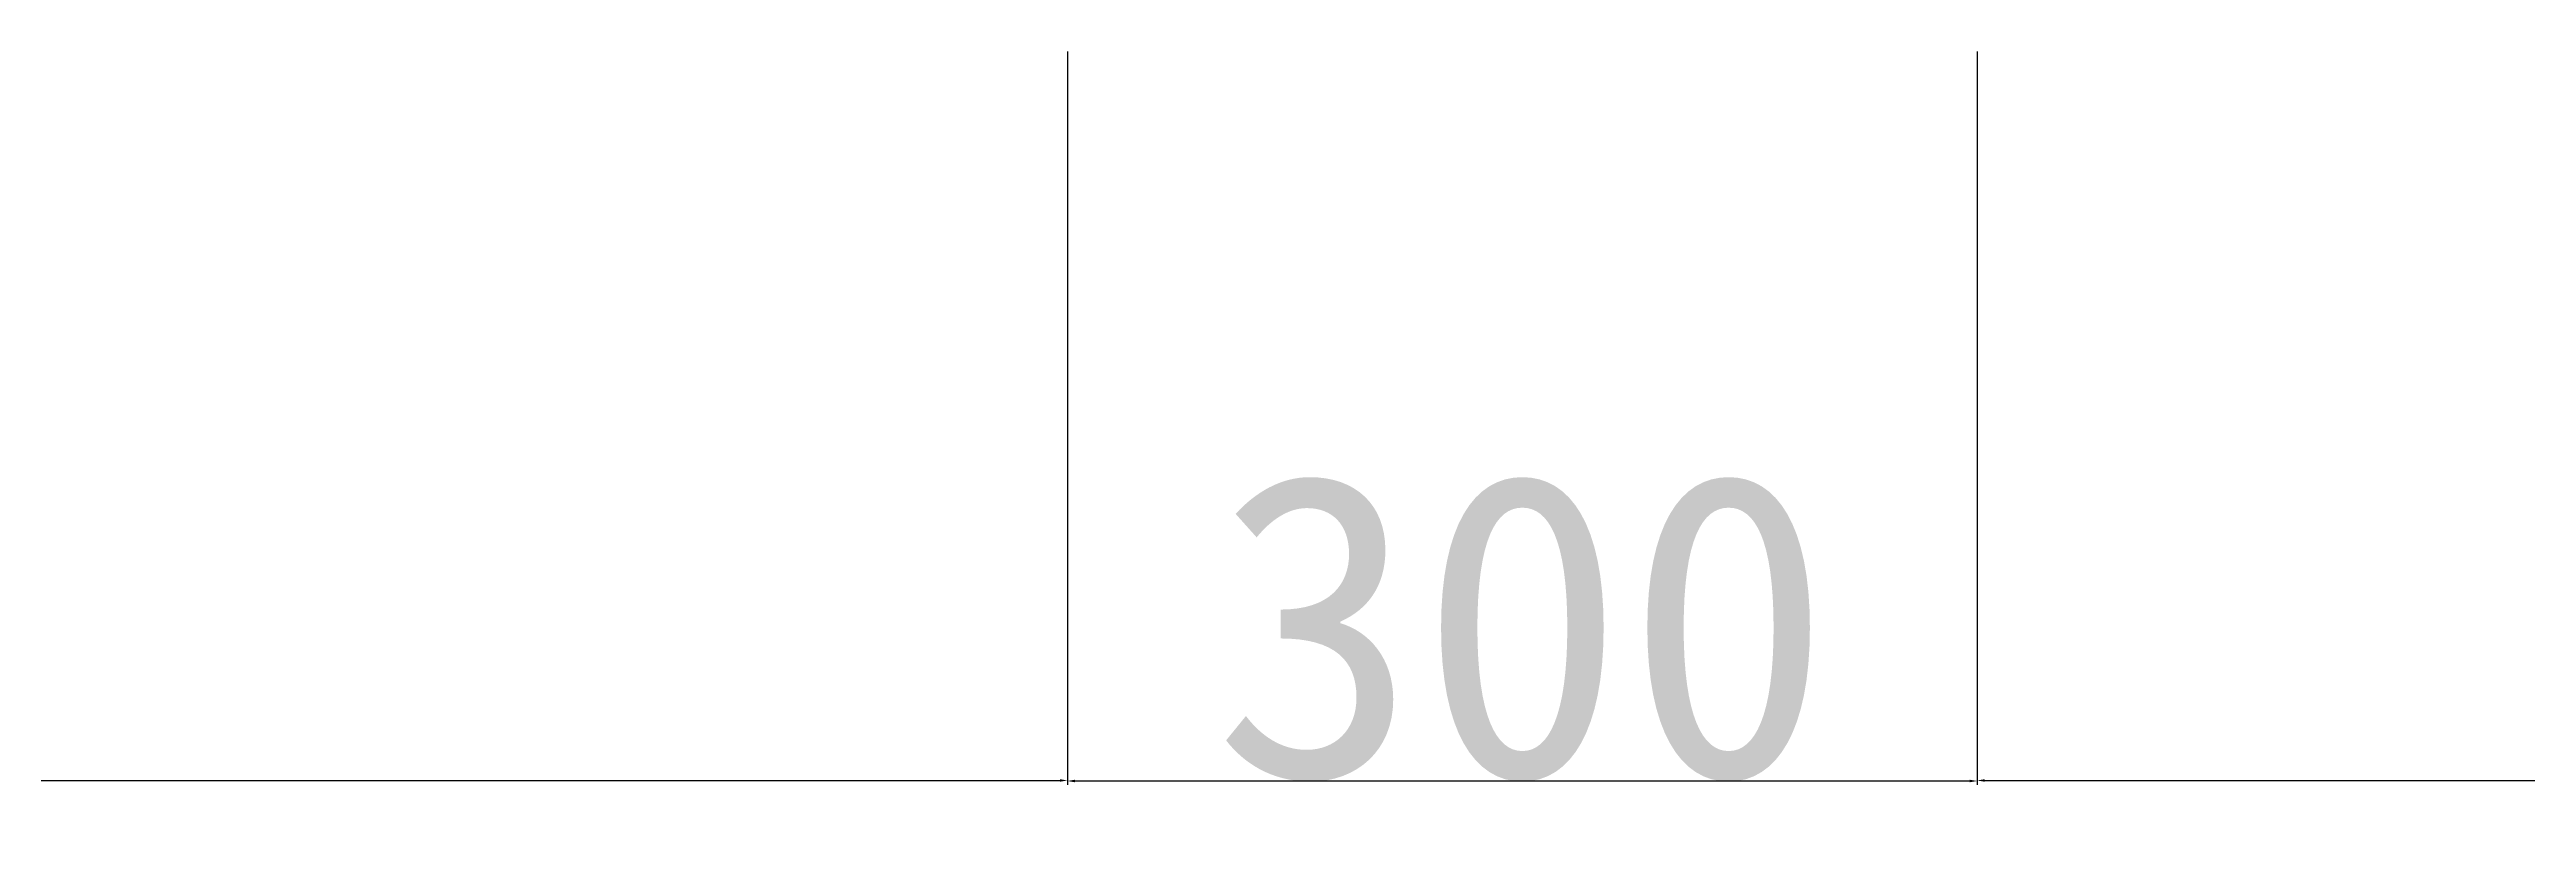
# Model space of a CAD drawing. Extents: x 537 to 24606, y 10245 to 27150.
# Drawn here: x 5345 to 6162, y 24236 to 24492 of the extents above; entities that cross this region are included whole.
import ezdxf

# ---------------------------------------------------------------- set-up
doc = ezdxf.new("R2010")
doc.units = 0
doc.layers.get('DEFPOINTS').update_dxf_attribs({"linetype": 'CONTINUOUS'})
doc.layers.add('标注', color=5, linetype='CONTINUOUS')
doc.styles.get("Standard").update_dxf_attribs({"font": '', "height": 100})
doc.styles.get('STANDARD').set_extended_font_data('KaiTi_GB2312')
doc.dimstyles.new('ISO-25', dxfattribs={"dimtxt": 2.5, "dimasz": 2.5, "dimexe": 1.25, "dimexo": 0.625, "dimtad": 1, "dimtxsty": 'STANDARD', "dimcen": 2.5, "dimazin": 3, "dimtfac": 1, "dimtmove": 0, "dimatfit": 3})

# ---------------------------------------------------------------- blocks, each defined once
blk = doc.blocks.new('*D45')
at = {"layer": 'DEFPOINTS', "color": 0}
for p in [(5980.6, 24491.96), (6580.6, 24491.89), (6580.6, 24250.88)]:
    blk.add_point(p, dxfattribs=at)
at = {"layer": '标注', "color": 0}
for p, q in [((5980.6, 24491.33), (5980.6, 24249.63)), ((6580.6, 24491.27), (6580.6, 24249.63)), ((5983.1, 24250.88), (6578.1, 24250.88))]:
    blk.add_line(p, q, dxfattribs=at)
for points in [[(5983.1, 24251.3), (5983.1, 24250.46), (5980.6, 24250.88)], [(6578.1, 24251.3), (6578.1, 24250.46), (6580.6, 24250.88)]]:
    blk.add_solid(points, dxfattribs=at)
at = {"layer": '标注', "color": 0, "insert": (6280.6, 24301.5), "char_height": 100, "attachment_point": 5}
blk.add_mtext('600', dxfattribs=at)
blk = doc.blocks.new('*D46')
at = {"layer": 'DEFPOINTS', "color": 0}
for p in [(5680.6, 24491.89), (5980.6, 24491.96), (5980.6, 24250.7)]:
    blk.add_point(p, dxfattribs=at)
at = {"layer": '标注', "color": 0}
for p, q in [((5680.6, 24491.27), (5680.6, 24249.45)), ((5980.6, 24491.33), (5980.6, 24249.45)), ((5683.1, 24250.7), (5978.1, 24250.7))]:
    blk.add_line(p, q, dxfattribs=at)
for points in [[(5683.1, 24251.12), (5683.1, 24250.28), (5680.6, 24250.7)], [(5978.1, 24251.12), (5978.1, 24250.28), (5980.6, 24250.7)]]:
    blk.add_solid(points, dxfattribs=at)
at = {"layer": '标注', "color": 0, "insert": (5830.6, 24301.32), "char_height": 100, "attachment_point": 5}
blk.add_mtext('300', dxfattribs=at)
blk = doc.blocks.new('*D47')
at = {"layer": 'DEFPOINTS', "color": 0}
for p in [(5680.6, 24491.89), (3780.6, 24250.88), (5680.6, 24250.88)]:
    blk.add_point(p, dxfattribs=at)
at = {"layer": '标注', "color": 0}
for p, q in [((5680.6, 24491.27), (5680.6, 24249.63)), ((3780.6, 24251.5), (3780.6, 24252.13)), ((3783.1, 24250.88), (5678.1, 24250.88))]:
    blk.add_line(p, q, dxfattribs=at)
for points in [[(3783.1, 24251.3), (3783.1, 24250.46), (3780.6, 24250.88)], [(5678.1, 24251.3), (5678.1, 24250.46), (5680.6, 24250.88)]]:
    blk.add_solid(points, dxfattribs=at)
at = {"layer": '标注', "color": 0, "insert": (4730.6, 24301.5), "char_height": 100, "attachment_point": 5}
blk.add_mtext('1900', dxfattribs=at)

msp = doc.modelspace()

# ---------------------------------------------------------------- dimensions: what is measured, and where the dimension line sits
at = {"layer": '标注'}
for base, p1, p2, picture, middle in [((5680.596, 24250.88), (3780.596, 24250.88), (5680.596, 24491.893), '*D47', (4730.596, 24301.505)), ((6580.596, 24250.88), (5980.596, 24491.955), (6580.596, 24491.893), '*D45', (6280.596, 24301.505))]:
    dim = msp.add_linear_dim(base=base, p1=p1, p2=p2, angle=180, dimstyle='ISO-25', dxfattribs=at)
    dim.commit()
    dim.dimension.update_dxf_attribs({"geometry": picture, "text_midpoint": middle})
dim = msp.add_linear_dim(base=(5980.596, 24250.7), p1=(5680.596, 24491.893), p2=(5980.596, 24491.955), angle=180, dimstyle='ISO-25', dxfattribs=at)
dim.commit()
dim.dimension.update_dxf_attribs({"geometry": '*D46', "text_midpoint": (5830.596, 24250.7), "dimtype": 160})

doc.saveas('drawing.dxf')
